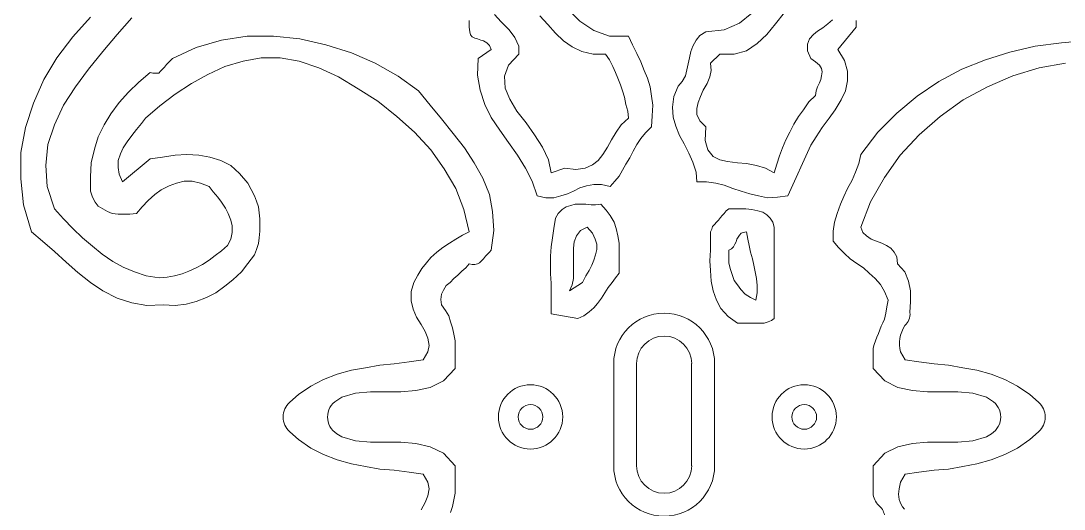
# Model space of a CAD drawing. Header units: millimetres. Extents: x -102 to 1947, y 0 to 1377.
# Drawn here: x 1636.8 to 1812, y 741.6 to 823.5 of the extents above; entities that cross this region are included whole.
import ezdxf

# ---------------------------------------------------------------- set-up
doc = ezdxf.new("R2010")
doc.units = ezdxf.units.MM
doc.layers.add('ceco.net 341', color=7, linetype='Continuous', lineweight=5)

# ---------------------------------------------------------------- blocks, each defined once
blk = doc.blocks.new('A$C00E300AF')
for p, q in [((-283.49, 993.76), (-279.74, 990.01)), ((-226.19, 989.35), (-222, 992.66)), ((-316.98, 988.03), (-316.98, 990.23)), ((-279.74, 990.01), (-275.11, 986.93)), ((-231.26, 987.15), (-226.19, 989.35)), ((-186.97, 990.23), (-186.97, 988.03)), ((-316.76, 986.49), (-316.98, 988.03)), ((-316.54, 985.38), (-316.76, 986.49)), ((-315.88, 984.72), (-316.54, 985.38)), ((-315, 984.28), (-315.88, 984.72)), ((-275.11, 986.93), (-269.82, 984.94)), ((-269.82, 984.94), (-263.43, 984.94)), ((-263.43, 984.94), (-262.11, 982.08)), ((-240.74, 983.62), (-239.41, 985.16)), ((-239.41, 985.16), (-237.43, 986.49)), ((-237.43, 986.49), (-231.26, 987.15)), ((-186.97, 988.03), (-193.14, 980.54)), ((-314.12, 984.06), (-315, 984.28)), ((-313.01, 983.62), (-314.12, 984.06)), ((-312.13, 983.4), (-313.01, 983.62)), ((-311.03, 982.74), (-312.13, 983.4)), ((-310.15, 981.86), (-311.03, 982.74)), ((-309.49, 980.54), (-310.15, 981.86)), ((-262.11, 982.08), (-260.57, 979.21)), ((-242.5, 979.87), (-241.84, 981.64)), ((-241.84, 981.64), (-240.74, 983.62)), ((-313.9, 977.45), (-309.49, 980.54)), ((-260.57, 979.21), (-259.25, 976.35)), ((-243.38, 975.69), (-242.94, 977.67)), ((-242.94, 977.67), (-242.5, 979.87)), ((-193.14, 980.54), (-190.93, 976.79)), ((-314.12, 971.94), (-313.9, 977.45)), ((-259.25, 976.35), (-258.14, 973.48)), ((-243.82, 973.7), (-243.38, 975.69)), ((-190.93, 976.79), (-189.83, 973.26)), ((-313.23, 966.87), (-314.12, 971.94)), ((-258.14, 973.48), (-257.04, 970.84)), ((-257.04, 970.84), (-256.16, 967.98)), ((-245.36, 969.74), (-244.26, 971.72)), ((-244.26, 971.72), (-243.82, 973.7)), ((-189.83, 973.26), (-189.83, 969.96)), ((-256.16, 967.98), (-255.72, 964.89)), ((-248.23, 964.67), (-246.69, 968.2)), ((-246.69, 968.2), (-245.36, 969.74)), ((-189.83, 969.96), (-190.49, 966.65)), ((-311.69, 962.03), (-313.23, 966.87)), ((-255.72, 964.89), (-255.28, 961.81)), ((-248.67, 961.14), (-248.23, 964.67)), ((-192.04, 963.57), (-194.02, 960.26)), ((-190.49, 966.65), (-192.04, 963.57)), ((-309.49, 957.62), (-311.69, 962.03)), ((-255.28, 961.81), (-255.5, 958.28)), ((-248.45, 957.84), (-248.67, 961.14)), ((-194.02, 960.26), (-196, 957.4)), ((-306.62, 953.43), (-309.49, 957.62)), ((-255.5, 958.28), (-255.72, 954.53)), ((-247.57, 954.75), (-248.45, 957.84)), ((-196, 957.4), (-198.43, 954.31)), ((-303.76, 949.24), (-306.62, 953.43)), ((-255.72, 954.53), (-257.7, 952.55)), ((-246.24, 951.67), (-247.57, 954.75)), ((-198.43, 954.31), (-200.41, 951.23)), ((-259.25, 950.57), (-260.57, 948.58)), ((-257.7, 952.55), (-259.25, 950.57)), ((-244.7, 948.8), (-246.24, 951.67)), ((-200.41, 951.23), (-202.17, 948.36)), ((-300.67, 945.06), (-303.76, 949.24)), ((-261.89, 946.38), (-262.99, 944.18)), ((-260.57, 948.58), (-261.89, 946.38)), ((-243.16, 945.72), (-244.7, 948.8)), ((-202.17, 948.36), (-209.88, 931.4)), ((-298.03, 940.65), (-300.67, 945.06)), ((-262.99, 944.18), (-264.31, 941.97)), ((-241.84, 942.63), (-243.16, 945.72)), ((-240.74, 939.33), (-241.84, 942.63)), ((-295.83, 936.24), (-298.03, 940.65)), ((-265.42, 939.99), (-266.52, 938.01)), ((-264.31, 941.97), (-265.42, 939.99)), ((-240.52, 936.02), (-240.74, 939.33)), ((-294.06, 931.4), (-295.83, 936.24)), ((-268.06, 936.24), (-269.6, 934.48)), ((-266.52, 938.01), (-268.06, 936.24)), ((-237.21, 936.02), (-240.52, 936.02)), ((-234.12, 935.58), (-237.21, 936.02)), ((-231.26, 934.92), (-234.12, 935.58)), ((-283.93, 932.06), (-286.13, 931.4)), ((-281.94, 932.94), (-283.93, 932.06)), ((-279.74, 934.04), (-281.94, 932.94)), ((-277.54, 934.7), (-279.74, 934.04)), ((-275.11, 935.14), (-277.54, 934.7)), ((-272.47, 935.14), (-275.11, 935.14)), ((-269.6, 934.48), (-272.47, 935.14)), ((-228.4, 933.82), (-231.26, 934.92)), ((-225.53, 932.94), (-228.4, 933.82)), ((-222.67, 932.06), (-225.53, 932.94)), ((-219.8, 931.4), (-222.67, 932.06)), ((-291.2, 930.73), (-294.06, 931.4)), ((-288.55, 930.73), (-291.2, 930.73)), ((-286.13, 931.4), (-288.55, 930.73)), ((-282.82, 928.09), (-281.28, 928.53)), ((-281.28, 928.53), (-279.52, 928.53)), ((-279.52, 928.53), (-277.76, 928.53)), ((-277.76, 928.53), (-275.99, 928.31)), ((-274.45, 928.31), (-272.69, 928.53)), ((-272.69, 928.53), (-270.93, 926.55)), ((-216.72, 930.73), (-219.8, 931.4)), ((-213.41, 930.95), (-216.72, 930.73)), ((-209.88, 931.4), (-213.41, 930.95)), ((-287.89, 923.9), (-287.01, 925.45)), ((-287.01, 925.45), (-285.69, 926.77)), ((-285.69, 926.77), (-284.37, 927.65)), ((-284.37, 927.65), (-282.82, 928.09)), ((-275.99, 928.31), (-274.45, 928.31)), ((-270.93, 926.55), (-269.6, 924.78)), ((-231.92, 924.78), (-231.26, 925.45)), ((-231.26, 925.45), (-230.6, 926.33)), ((-230.6, 926.33), (-229.72, 926.99)), ((-229.72, 926.99), (-227.95, 926.99)), ((-227.95, 926.99), (-225.97, 926.99)), ((-225.97, 926.99), (-223.99, 926.99)), ((-223.99, 926.99), (-222, 926.77)), ((-222, 926.77), (-220.02, 926.33)), ((-220.02, 926.33), (-218.26, 925.89)), ((-218.26, 925.89), (-216.94, 925)), ((-216.94, 925), (-215.83, 923.9)), ((-288.55, 920.38), (-287.89, 923.9)), ((-269.6, 924.78), (-268.28, 922.58)), ((-268.28, 922.58), (-267.62, 920.38)), ((-235.23, 921.04), (-234.57, 921.7)), ((-234.57, 921.7), (-233.9, 922.58)), ((-233.9, 922.58), (-233.24, 923.24)), ((-233.24, 923.24), (-232.58, 924.12)), ((-232.58, 924.12), (-231.92, 924.78)), ((-215.83, 923.9), (-214.95, 922.58)), ((-214.95, 922.58), (-214.51, 920.82)), ((-288.99, 917.29), (-288.55, 920.38)), ((-267.62, 920.38), (-266.96, 917.95)), ((-235.89, 919.28), (-235.45, 920.16)), ((-235.89, 916.19), (-235.89, 919.28)), ((-235.45, 920.16), (-235.23, 921.04)), ((-214.51, 920.82), (-214.51, 918.17)), ((-214.51, 918.17), (-214.51, 915.31)), ((-289.44, 914.21), (-288.99, 917.29)), ((-266.96, 917.95), (-266.52, 915.53)), ((-266.52, 915.53), (-266.52, 913.1)), ((-235.89, 913.1), (-235.89, 916.19)), ((-214.51, 915.31), (-214.51, 912.44)), ((-289.66, 911.12), (-289.44, 914.21)), ((-289.66, 908.04), (-289.66, 911.12)), ((-266.52, 913.1), (-266.52, 910.68)), ((-236.11, 909.58), (-235.89, 913.1)), ((-214.51, 912.44), (-214.51, 909.36)), ((-289.66, 905.17), (-289.66, 908.04)), ((-266.52, 910.68), (-266.52, 908.04)), ((-266.52, 908.04), (-266.52, 905.39)), ((-235.89, 906.27), (-236.11, 909.58)), ((-214.51, 909.36), (-214.51, 906.27)), ((-289.44, 902.09), (-289.66, 905.17)), ((-266.52, 905.39), (-267.84, 903.85)), ((-235.67, 902.75), (-235.89, 906.27)), ((-214.51, 906.27), (-214.51, 902.97)), ((-289.44, 898.78), (-289.44, 902.09)), ((-270.26, 900.54), (-271.37, 898.78)), ((-268.94, 902.31), (-270.26, 900.54)), ((-267.84, 903.85), (-268.94, 902.31)), ((-235.01, 899.44), (-235.67, 902.75)), ((-214.51, 902.97), (-214.51, 899.66)), ((-289.44, 895.26), (-289.44, 898.78)), ((-272.47, 897.02), (-273.79, 895.26)), ((-271.37, 898.78), (-272.47, 897.02)), ((-233.9, 896.36), (-235.01, 899.44)), ((-214.51, 899.66), (-214.51, 896.58)), ((-289.44, 891.73), (-289.44, 895.26)), ((-275.11, 893.71), (-276.65, 892.39)), ((-273.79, 895.26), (-275.11, 893.71)), ((-232.36, 893.49), (-233.9, 896.36)), ((-229.94, 890.85), (-232.36, 893.49)), ((-214.51, 896.58), (-214.51, 893.27)), ((-280.4, 890.19), (-289.44, 891.73)), ((-278.42, 891.07), (-280.4, 890.19)), ((-276.65, 892.39), (-278.42, 891.07)), ((-226.85, 888.64), (-229.94, 890.85)), ((-214.51, 890.19), (-215.39, 889.53)), ((-214.51, 893.27), (-214.51, 890.19)), ((-225.53, 888.64), (-226.85, 888.64)), ((-224.21, 888.64), (-225.53, 888.64)), ((-222.89, 888.64), (-224.21, 888.64)), ((-221.56, 888.64), (-222.89, 888.64)), ((-220.24, 888.64), (-221.56, 888.64)), ((-218.92, 888.64), (-220.24, 888.64)), ((-217.82, 888.64), (-218.92, 888.64)), ((-216.5, 889.09), (-217.82, 888.64)), ((-215.39, 889.53), (-216.5, 889.09)), ((-268.4, 840.74), (-268.4, 875.03)), ((-260.7, 840.74), (-260.7, 875.03)), ((-242.21, 840.74), (-242.21, 875.03)), ((-234.5, 840.74), (-234.5, 875.03))]:
    blk.add_line(p, q)
for centre, radius in [((-296.33, 857.13), 10.8), ((-204.4, 857.13), 10.8), ((-296.33, 857.13), 4.15), ((-204.4, 857.13), 4.15)]:
    blk.add_circle(centre, radius)
for centre, radius, start, end in [((-251.45, 875.03), 16.95, 0, 180), ((-62.92, 839.4), 125.24, 156.1864, 160.953), ((-173.81, 891.6), 4.94, 309.8069, 6.6831), ((-161.1, 881.75), 11.3, 147.6496, 194.3707), ((-251.45, 875.03), 9.25, 0, 180), ((-251.45, 840.74), 16.95, 180, 0), ((-251.45, 840.74), 9.25, 180, 0), ((-174.33, 832.18), 7, 185.7417, 222.5418), ((-165.48, 831.13), 7.25, 164.8461, 223.1873), ((-182.24, 823.52), 4.79, 8.2912, 55.0538)]:
    blk.add_arc(centre, radius, start, end)
at = {"layer": 'ceco.net 341'}
for p, q in [((-306.18, 989.79), (-308.39, 992.22)), ((-293.18, 991.77), (-290.54, 988.91)), ((-214.07, 989.13), (-210.99, 992.88)), ((-444.13, 991.33), (-450.08, 984.72)), ((-435.1, 985.6), (-430.25, 991.11)), ((-303.54, 987.15), (-306.18, 989.79)), ((-290.54, 988.91), (-287.89, 986.04)), ((-216.94, 985.6), (-214.07, 989.13)), ((-196.44, 989.13), (-198.21, 987.81)), ((-194.9, 990.45), (-196.44, 989.13)), ((-450.08, 984.72), (-455.37, 977.67)), ((-439.94, 979.87), (-435.1, 985.6)), ((-391.46, 984.94), (-400.06, 983.62)), ((-382.65, 984.94), (-391.46, 984.94)), ((-373.83, 984.06), (-382.65, 984.94)), ((-301.56, 984.5), (-303.54, 987.15)), ((-287.89, 986.04), (-285.25, 983.4)), ((-220.24, 982.52), (-216.94, 985.6)), ((-201.29, 985.6), (-202.61, 984.06)), ((-199.97, 986.71), (-201.29, 985.6)), ((-198.21, 987.81), (-199.97, 986.71)), ((-408.65, 981.2), (-416.58, 977.45)), ((-400.06, 983.62), (-408.65, 981.2)), ((-365.02, 982.08), (-373.83, 984.06)), ((-356.43, 979.43), (-365.02, 982.08)), ((-300.23, 981.64), (-301.56, 984.5)), ((-300.23, 978.99), (-300.23, 981.64)), ((-285.25, 983.4), (-282.38, 981.42)), ((-282.38, 981.42), (-279.08, 979.87)), ((-223.77, 980.1), (-220.24, 982.52)), ((-202.61, 984.06), (-203.27, 982.3)), ((-203.27, 982.3), (-203.27, 980.1)), ((-126.81, 981.64), (-135.4, 979.65)), ((-117.99, 982.74), (-126.81, 981.64)), ((-108.96, 983.62), (-117.99, 982.74)), ((-455.37, 977.67), (-459.78, 970.4)), ((-444.79, 973.92), (-439.94, 979.87)), ((-392.79, 976.57), (-386.84, 977.67)), ((-386.84, 977.67), (-380.45, 977.67)), ((-380.45, 977.67), (-374.05, 976.57)), ((-348.49, 975.91), (-356.43, 979.43)), ((-303.76, 975.25), (-300.23, 978.99)), ((-279.08, 979.87), (-275.33, 978.99)), ((-275.33, 978.99), (-271.15, 978.99)), ((-271.15, 978.99), (-269.82, 977.01)), ((-235.89, 975.91), (-232.8, 978.99)), ((-232.8, 978.99), (-227.95, 978.99)), ((-227.95, 978.99), (-223.77, 980.1)), ((-203.27, 980.1), (-202.17, 977.45)), ((-135.4, 979.65), (-143.56, 977.01)), ((-419.23, 974.59), (-419.89, 973.92)), ((-418.57, 975.47), (-419.23, 974.59)), ((-417.91, 976.13), (-418.57, 975.47)), ((-417.25, 976.79), (-417.91, 976.13)), ((-416.58, 977.45), (-417.25, 976.79)), ((-404.69, 972.16), (-398.96, 974.81)), ((-398.96, 974.81), (-392.79, 976.57)), ((-374.05, 976.57), (-367.44, 974.37)), ((-367.44, 974.37), (-360.83, 971.28)), ((-340.78, 971.5), (-348.49, 975.91)), ((-305.08, 971.5), (-303.76, 975.25)), ((-269.82, 977.01), (-268.72, 974.81)), ((-268.72, 974.81), (-267.84, 972.82)), ((-235.67, 973.48), (-235.89, 975.91)), ((-202.17, 977.45), (-200.63, 976.35)), ((-200.63, 976.35), (-199.31, 975.25)), ((-199.31, 975.25), (-198.65, 974.15)), ((-198.65, 974.15), (-198.43, 973.04)), ((-143.56, 977.01), (-151.49, 973.92)), ((-134.3, 971.72), (-125.49, 974.37)), ((-125.49, 974.37), (-116.67, 975.91)), ((-449.2, 967.98), (-444.79, 973.92)), ((-424.08, 972.82), (-427.82, 969.52)), ((-423.2, 972.6), (-424.08, 972.82)), ((-422.09, 972.6), (-423.2, 972.6)), ((-421.21, 972.6), (-422.09, 972.6)), ((-420.55, 973.26), (-421.21, 972.6)), ((-419.89, 973.92), (-420.55, 973.26)), ((-410.19, 969.08), (-404.69, 972.16)), ((-360.83, 971.28), (-354.22, 967.31)), ((-333.95, 966.65), (-340.78, 971.5)), ((-304.86, 967.53), (-305.08, 971.5)), ((-267.84, 972.82), (-266.96, 970.84)), ((-266.96, 970.84), (-266.08, 968.64)), ((-236.99, 969.08), (-236.11, 971.28)), ((-236.11, 971.28), (-235.67, 973.48)), ((-198.65, 971.72), (-198.87, 970.4)), ((-198.43, 973.04), (-198.65, 971.72)), ((-151.49, 973.92), (-159.2, 969.74)), ((-142.89, 967.98), (-134.3, 971.72)), ((-459.78, 970.4), (-463.3, 962.47)), ((-453.16, 961.81), (-449.2, 967.98)), ((-427.82, 969.52), (-431.35, 966.21)), ((-415.7, 965.55), (-410.19, 969.08)), ((-354.22, 967.31), (-347.61, 963.13)), ((-303.32, 963.79), (-304.86, 967.53)), ((-266.08, 968.64), (-265.42, 966.65)), ((-238.31, 966.87), (-236.99, 969.08)), ((-199.97, 967.98), (-200.41, 966.65)), ((-199.31, 969.3), (-199.97, 967.98)), ((-198.87, 970.4), (-199.31, 969.3)), ((-159.2, 969.74), (-166.47, 964.89)), ((-151.05, 963.57), (-142.89, 967.98)), ((-431.35, 966.21), (-434.43, 962.69)), ((-420.77, 961.58), (-415.7, 965.55)), ((-329.98, 961.81), (-333.95, 966.65)), ((-300.89, 959.82), (-303.32, 963.79)), ((-265.42, 966.65), (-264.76, 964.45)), ((-264.76, 964.45), (-264.31, 962.03)), ((-240.07, 962.69), (-239.19, 964.67)), ((-239.19, 964.67), (-238.31, 966.87)), ((-200.63, 965.11), (-202.83, 962.91)), ((-200.41, 966.65), (-200.63, 965.11)), ((-166.47, 964.89), (-173.3, 959.16)), ((-158.76, 958.06), (-151.05, 963.57)), ((-463.3, 962.47), (-465.95, 954.31)), ((-456.25, 955.19), (-453.16, 961.81)), ((-434.43, 962.69), (-437.3, 958.94)), ((-425.62, 957.4), (-420.77, 961.58)), ((-347.61, 963.13), (-341.22, 958.06)), ((-326.24, 957.18), (-329.98, 961.81)), ((-264.31, 962.03), (-263.65, 959.82)), ((-240.52, 960.7), (-240.07, 962.69)), ((-240.52, 958.72), (-240.52, 960.7)), ((-204.6, 960.26), (-206.36, 958.06)), ((-202.83, 962.91), (-204.6, 960.26)), ((-437.3, 958.94), (-439.5, 955.19)), ((-426.94, 955.63), (-425.62, 957.4)), ((-341.22, 958.06), (-335.27, 952.77)), ((-322.27, 952.33), (-326.24, 957.18)), ((-297.81, 955.86), (-300.89, 959.82)), ((-263.43, 957.4), (-265.86, 955.19)), ((-263.65, 959.82), (-263.43, 957.4)), ((-239.41, 956.52), (-240.52, 958.72)), ((-206.36, 958.06), (-207.9, 955.41)), ((-173.3, 959.16), (-179.7, 952.77)), ((-165.81, 951.89), (-158.76, 958.06)), ((-465.95, 954.31), (-467.49, 945.94)), ((-458.45, 948.58), (-456.25, 955.19)), ((-439.5, 955.19), (-441.49, 951.23)), ((-430.25, 951.67), (-428.7, 953.65)), ((-428.7, 953.65), (-426.94, 955.63)), ((-294.94, 951.89), (-297.81, 955.86)), ((-265.86, 955.19), (-267.62, 952.77)), ((-237.43, 954.53), (-239.41, 956.52)), ((-237.65, 949.91), (-237.43, 954.53)), ((-207.9, 955.41), (-209.22, 952.77)), ((-441.49, 951.23), (-442.81, 947.04)), ((-431.79, 949.46), (-430.25, 951.67)), ((-335.27, 952.77), (-329.76, 946.82)), ((-318.52, 947.48), (-322.27, 952.33)), ((-292.3, 947.7), (-294.94, 951.89)), ((-269.16, 950.13), (-270.48, 947.7)), ((-267.62, 952.77), (-269.16, 950.13)), ((-236.77, 946.82), (-237.65, 949.91)), ((-210.55, 950.13), (-211.65, 947.48)), ((-209.22, 952.77), (-210.55, 950.13)), ((-179.7, 952.77), (-185.42, 945.28)), ((-172.2, 945.06), (-165.81, 951.89)), ((-459.11, 941.53), (-458.45, 948.58)), ((-442.81, 947.04), (-443.91, 942.41)), ((-433.99, 945.5), (-433.11, 947.48)), ((-433.11, 947.48), (-431.79, 949.46)), ((-329.76, 946.82), (-325.35, 940.43)), ((-315.22, 942.41), (-318.52, 947.48)), ((-290.32, 943.51), (-292.3, 947.7)), ((-270.48, 947.7), (-272.03, 945.28)), ((-235.01, 944.62), (-236.77, 946.82)), ((-211.65, 947.48), (-212.75, 944.84)), ((-467.49, 945.94), (-467.49, 937.12)), ((-434.87, 943.29), (-433.99, 945.5)), ((-434.87, 940.87), (-434.87, 943.29)), ((-424.08, 943.74), (-433.33, 936.02)), ((-419.89, 944.4), (-424.08, 943.74)), ((-415.7, 945.06), (-419.89, 944.4)), ((-411.74, 945.28), (-415.7, 945.06)), ((-407.77, 945.06), (-411.74, 945.28)), ((-404.02, 944.4), (-407.77, 945.06)), ((-400.28, 943.29), (-404.02, 944.4)), ((-396.97, 941.53), (-400.28, 943.29)), ((-289.44, 939.11), (-290.32, 943.51)), ((-273.57, 943.29), (-275.55, 941.75)), ((-272.03, 945.28), (-273.57, 943.29)), ((-232.8, 943.51), (-235.01, 944.62)), ((-230.16, 942.85), (-232.8, 943.51)), ((-226.85, 942.41), (-230.16, 942.85)), ((-212.75, 944.84), (-213.63, 941.97)), ((-185.42, 945.28), (-186.09, 942.19)), ((-177.49, 937.57), (-172.2, 945.06)), ((-458.67, 934.48), (-459.11, 941.53)), ((-443.91, 942.41), (-444.13, 937.79)), ((-434.43, 938.67), (-434.87, 940.87)), ((-394.11, 938.89), (-396.97, 941.53)), ((-325.35, 940.43), (-321.39, 933.82)), ((-312.35, 937.34), (-315.22, 942.41)), ((-284.81, 940.65), (-289.44, 939.11)), ((-281.06, 940.21), (-284.81, 940.65)), ((-277.98, 940.65), (-281.06, 940.21)), ((-275.55, 941.75), (-277.98, 940.65)), ((-223.77, 942.19), (-226.85, 942.41)), ((-220.46, 941.53), (-223.77, 942.19)), ((-217.38, 940.65), (-220.46, 941.53)), ((-214.51, 939.11), (-217.38, 940.65)), ((-213.63, 941.97), (-214.51, 939.11)), ((-187.19, 939.33), (-188.29, 936.68)), ((-186.09, 942.19), (-187.19, 939.33)), ((-467.49, 937.12), (-466.61, 928.31)), ((-444.13, 937.79), (-444.13, 932.94)), ((-433.33, 936.02), (-434.43, 938.67)), ((-417.69, 934.7), (-415.26, 935.58)), ((-415.26, 935.58), (-412.62, 936.24)), ((-412.62, 936.24), (-409.97, 936.24)), ((-409.97, 936.24), (-407.11, 935.58)), ((-407.11, 935.58), (-404.24, 934.48)), ((-391.24, 935.58), (-394.11, 938.89)), ((-389.04, 931.4), (-391.24, 935.58)), ((-310.15, 931.84), (-312.35, 937.34)), ((-188.29, 936.68), (-189.83, 933.82)), ((-182.12, 929.41), (-177.49, 937.57)), ((-456.25, 926.99), (-458.67, 934.48)), ((-444.13, 932.94), (-443.47, 930.95)), ((-422.53, 931.84), (-420.33, 933.38)), ((-420.33, 933.38), (-417.69, 934.7)), ((-404.24, 934.48), (-402.92, 932.72)), ((-402.92, 932.72), (-401.38, 930.95)), ((-321.39, 933.82), (-318.74, 926.77)), ((-189.83, 933.82), (-191.15, 931.17)), ((-443.47, 930.95), (-442.59, 929.19)), ((-442.59, 929.19), (-441.49, 927.87)), ((-426.72, 927.65), (-424.74, 929.85)), ((-424.74, 929.85), (-422.53, 931.84)), ((-401.38, 930.95), (-400.06, 929.19)), ((-400.06, 929.19), (-398.74, 927.21)), ((-388.38, 929.63), (-389.04, 931.4)), ((-387.72, 927.65), (-388.38, 929.63)), ((-309.05, 926.11), (-310.15, 931.84)), ((-192.26, 928.53), (-193.36, 925.45)), ((-191.15, 931.17), (-192.26, 928.53)), ((-185.42, 920.82), (-182.12, 929.41)), ((-466.61, 928.31), (-463.96, 919.28)), ((-453.16, 923.68), (-456.25, 926.99)), ((-441.49, 927.87), (-439.94, 926.99)), ((-439.94, 926.99), (-438.4, 926.11)), ((-438.4, 926.11), (-436.86, 925.45)), ((-436.86, 925.45), (-434.87, 925.22)), ((-434.87, 925.22), (-432.89, 925.22)), ((-432.89, 925.22), (-430.91, 925.22)), ((-430.91, 925.22), (-428.7, 925.45)), ((-428.7, 925.45), (-426.72, 927.65)), ((-398.74, 927.21), (-397.85, 925.45)), ((-397.85, 925.45), (-396.97, 923.24)), ((-387.5, 925.67), (-387.72, 927.65)), ((-387.28, 923.68), (-387.5, 925.67)), ((-318.74, 926.77), (-316.98, 919.28)), ((-308.61, 919.72), (-309.05, 926.11)), ((-193.36, 925.45), (-194.24, 922.58)), ((-450.08, 920.38), (-453.16, 923.68)), ((-396.97, 923.24), (-396.53, 921.26)), ((-387.28, 921.48), (-387.28, 923.68)), ((-194.24, 922.58), (-194.68, 919.5)), ((-463.96, 919.28), (-460.22, 916.19)), ((-446.77, 917.29), (-450.08, 920.38)), ((-396.53, 919.05), (-396.97, 916.85)), ((-396.53, 921.26), (-396.53, 919.05)), ((-387.5, 917.29), (-387.28, 919.5)), ((-387.28, 919.5), (-387.28, 921.48)), ((-319.18, 918.17), (-321.39, 916.85)), ((-316.98, 919.28), (-319.18, 918.17)), ((-309.49, 913.1), (-308.61, 919.72)), ((-280.84, 917.95), (-279.52, 919.72)), ((-279.52, 919.72), (-277.32, 920.82)), ((-277.32, 920.82), (-275.55, 918.83)), ((-275.55, 918.83), (-274.67, 916.85)), ((-226.63, 917.51), (-226.19, 918.17)), ((-226.19, 918.17), (-225.53, 918.83)), ((-225.53, 918.83), (-224.87, 919.05)), ((-224.87, 919.05), (-223.77, 919.28)), ((-223.77, 919.28), (-223.33, 916.85)), ((-194.68, 919.5), (-194.68, 916.19)), ((-184.76, 919.05), (-185.42, 920.82)), ((-183.44, 917.95), (-184.76, 919.05)), ((-460.22, 916.19), (-456.25, 912.66)), ((-443.47, 914.43), (-446.77, 917.29)), ((-398.07, 914.65), (-400.06, 912.88)), ((-396.97, 916.85), (-398.07, 914.65)), ((-388.38, 913.33), (-387.72, 915.31)), ((-387.72, 915.31), (-387.5, 917.29)), ((-323.59, 915.53), (-325.8, 913.99)), ((-321.39, 916.85), (-323.59, 915.53)), ((-281.94, 913.77), (-281.72, 915.97)), ((-281.72, 915.97), (-280.84, 917.95)), ((-274.67, 916.85), (-274.01, 915.09)), ((-274.01, 915.09), (-274.01, 913.33)), ((-228.17, 914.21), (-227.73, 915.09)), ((-227.73, 915.09), (-227.29, 915.97)), ((-227.29, 915.97), (-227.07, 916.85)), ((-227.07, 916.85), (-226.63, 917.51)), ((-223.33, 916.85), (-222.89, 914.65)), ((-222.89, 914.65), (-222.45, 912.44)), ((-194.68, 916.19), (-192.92, 913.99)), ((-181.9, 916.85), (-183.44, 917.95)), ((-180.14, 916.19), (-181.9, 916.85)), ((-178.37, 915.53), (-180.14, 916.19)), ((-176.83, 914.65), (-178.37, 915.53)), ((-175.29, 913.77), (-176.83, 914.65)), ((-456.25, 912.66), (-452.28, 909.14)), ((-440.16, 911.78), (-443.47, 914.43)), ((-436.64, 909.36), (-440.16, 911.78)), ((-402.26, 911.34), (-404.24, 909.8)), ((-400.06, 912.88), (-402.26, 911.34)), ((-391.24, 908.7), (-389.04, 911.56)), ((-389.04, 911.56), (-388.38, 913.33)), ((-327.78, 912.44), (-329.76, 910.68)), ((-325.8, 913.99), (-327.78, 912.44)), ((-312.13, 910.24), (-311.47, 911.12)), ((-311.47, 911.12), (-310.81, 911.78)), ((-310.81, 911.78), (-310.15, 912.44)), ((-310.15, 912.44), (-309.49, 913.1)), ((-281.94, 911.34), (-281.94, 913.77)), ((-281.94, 908.7), (-281.94, 911.34)), ((-274.45, 911.56), (-275.11, 909.8)), ((-274.01, 913.33), (-274.45, 911.56)), ((-229.72, 913.1), (-228.84, 913.55)), ((-229.72, 911.12), (-229.72, 913.1)), ((-229.72, 908.92), (-229.72, 911.12)), ((-228.84, 913.55), (-228.17, 914.21)), ((-222.45, 912.44), (-221.78, 910.24)), ((-192.92, 913.99), (-190.93, 912)), ((-190.93, 912), (-188.95, 910.24)), ((-174.19, 912.44), (-175.29, 913.77)), ((-173.3, 910.9), (-174.19, 912.44)), ((-452.28, 909.14), (-448.32, 905.61)), ((-433.11, 907.38), (-436.64, 909.36)), ((-406.45, 908.26), (-408.65, 907.16)), ((-404.24, 909.8), (-406.45, 908.26)), ((-393.45, 905.83), (-391.24, 908.7)), ((-331.3, 908.92), (-332.85, 906.93)), ((-329.76, 910.68), (-331.3, 908.92)), ((-318.08, 907.16), (-316.98, 908.48)), ((-316.98, 908.48), (-315.88, 908.26)), ((-315.88, 908.26), (-315, 908.26)), ((-315, 908.26), (-314.12, 908.48)), ((-314.12, 908.48), (-313.46, 908.92)), ((-313.46, 908.92), (-312.79, 909.58)), ((-312.79, 909.58), (-312.13, 910.24)), ((-281.94, 906.05), (-281.94, 908.7)), ((-275.77, 908.04), (-276.65, 906.27)), ((-275.11, 909.8), (-275.77, 908.04)), ((-229.28, 906.93), (-229.72, 908.92)), ((-221.78, 910.24), (-221.34, 908.04)), ((-221.34, 908.04), (-220.9, 905.83)), ((-188.95, 910.24), (-186.75, 908.7)), ((-186.75, 908.7), (-184.54, 907.16)), ((-173.08, 908.48), (-173.3, 910.9)), ((-170.66, 905.83), (-173.08, 908.48)), ((-448.32, 905.61), (-444.13, 902.31)), ((-429.37, 905.83), (-433.11, 907.38)), ((-425.4, 904.51), (-429.37, 905.83)), ((-420.99, 903.85), (-425.4, 904.51)), ((-418.35, 904.07), (-420.99, 903.85)), ((-415.92, 904.51), (-418.35, 904.07)), ((-413.28, 905.17), (-415.92, 904.51)), ((-411.08, 906.05), (-413.28, 905.17)), ((-408.65, 907.16), (-411.08, 906.05)), ((-396.31, 903.19), (-393.45, 905.83)), ((-334.17, 904.73), (-335.49, 902.31)), ((-332.85, 906.93), (-334.17, 904.73)), ((-322.05, 903.63), (-320.73, 904.73)), ((-320.73, 904.73), (-319.4, 906.05)), ((-319.4, 906.05), (-318.08, 907.16)), ((-281.94, 903.63), (-281.94, 906.05)), ((-277.76, 904.51), (-278.86, 902.31)), ((-276.65, 906.27), (-277.76, 904.51)), ((-228.62, 904.95), (-229.28, 906.93)), ((-227.95, 902.97), (-228.62, 904.95)), ((-220.9, 905.83), (-220.46, 903.63)), ((-184.54, 907.16), (-182.56, 905.39)), ((-182.56, 905.39), (-180.58, 903.63)), ((-169.34, 902.75), (-170.66, 905.83)), ((-444.13, 902.31), (-439.94, 899.44)), ((-402.04, 898.78), (-398.96, 900.99)), ((-398.96, 900.99), (-396.31, 903.19)), ((-335.49, 902.31), (-336.37, 899.22)), ((-325.58, 899.66), (-324.69, 901.21)), ((-324.69, 901.21), (-323.37, 902.31)), ((-323.37, 902.31), (-322.05, 903.63)), ((-278.86, 902.31), (-283.27, 899.44)), ((-283.27, 899.44), (-282.38, 901.43)), ((-282.38, 901.43), (-281.94, 903.63)), ((-226.85, 901.43), (-227.95, 902.97)), ((-225.75, 899.88), (-226.85, 901.43)), ((-220.46, 903.63), (-220.24, 901.21)), ((-220.24, 901.21), (-220.24, 898.78)), ((-180.58, 903.63), (-178.81, 901.65)), ((-178.81, 901.65), (-177.49, 899.22)), ((-168.68, 899.44), (-169.34, 902.75)), ((-439.94, 899.44), (-435.1, 897.02)), ((-435.1, 897.02), (-430.25, 895.48)), ((-408.65, 895.92), (-405.13, 897.24)), ((-405.13, 897.24), (-402.04, 898.78)), ((-336.37, 899.22), (-336.37, 896.14)), ((-326.46, 896.58), (-326.24, 898.34)), ((-326.24, 898.34), (-325.58, 899.66)), ((-224.21, 898.34), (-225.75, 899.88)), ((-222.45, 897.24), (-224.21, 898.34)), ((-220.68, 896.36), (-222.45, 897.24)), ((-220.24, 898.78), (-220.68, 896.36)), ((-177.49, 899.22), (-176.17, 896.36)), ((-168.68, 895.92), (-168.68, 899.44)), ((-430.25, 895.48), (-425.18, 894.59)), ((-425.18, 894.59), (-419.67, 894.81)), ((-419.67, 894.81), (-415.7, 894.59)), ((-415.7, 894.59), (-411.96, 895.04)), ((-411.96, 895.04), (-408.65, 895.92)), ((-336.37, 896.14), (-335.71, 893.27)), ((-326.24, 894.81), (-326.46, 896.58)), ((-324.91, 892.83), (-326.24, 894.81)), ((-176.61, 894.15), (-177.05, 891.95)), ((-176.17, 896.36), (-176.61, 894.15)), ((-168.9, 892.17), (-168.68, 895.92)), ((-335.71, 893.27), (-334.61, 890.63)), ((-334.61, 890.63), (-333.07, 888.2)), ((-323.81, 891.07), (-324.91, 892.83)), ((-323.15, 889.09), (-323.81, 891.07)), ((-177.05, 891.95), (-177.49, 889.97)), ((-333.07, 888.2), (-331.75, 885.78)), ((-322.49, 887.1), (-323.15, 889.09)), ((-322.05, 884.9), (-322.49, 887.1)), ((-331.75, 885.78), (-330.86, 883.58)), ((-330.86, 883.58), (-330.42, 881.15)), ((-321.61, 882.69), (-322.05, 884.9)), ((-330.42, 881.15), (-330.86, 878.95)), ((-321.61, 880.27), (-321.61, 882.69)), ((-321.61, 878.07), (-321.61, 880.27)), ((-181.3, 878.07), (-181.3, 880.27)), ((-332.41, 876.3), (-337.03, 875.64)), ((-330.86, 878.95), (-332.41, 876.3)), ((-321.61, 875.64), (-321.61, 878.07)), ((-181.3, 875.64), (-181.3, 878.07)), ((-172.04, 878.95), (-170.5, 876.3)), ((-170.5, 876.3), (-165.87, 875.64)), ((-356.43, 872.78), (-361.27, 871.46)), ((-351.8, 873.66), (-356.43, 872.78)), ((-346.95, 874.54), (-351.8, 873.66)), ((-342.1, 874.98), (-346.95, 874.54)), ((-337.03, 875.64), (-342.1, 874.98)), ((-325.58, 869.25), (-321.61, 873.44)), ((-321.61, 873.44), (-321.61, 875.64)), ((-181.3, 873.44), (-181.3, 875.64)), ((-177.33, 869.25), (-181.3, 873.44)), ((-165.87, 875.64), (-160.8, 874.98)), ((-160.8, 874.98), (-155.96, 874.54)), ((-155.96, 874.54), (-151.11, 873.66)), ((-151.11, 873.66), (-146.48, 872.78)), ((-146.48, 872.78), (-141.63, 871.46)), ((-365.9, 869.69), (-370.09, 867.49)), ((-361.27, 871.46), (-365.9, 869.69)), ((-329.98, 867.05), (-325.58, 869.25)), ((-172.92, 867.05), (-177.33, 869.25)), ((-141.63, 871.46), (-137, 869.69)), ((-137, 869.69), (-132.82, 867.49)), ((-370.09, 867.49), (-374.28, 864.63)), ((-355.1, 865.07), (-350.04, 865.51)), ((-350.04, 865.51), (-344.97, 865.51)), ((-344.97, 865.51), (-339.9, 865.51)), ((-339.9, 865.51), (-334.83, 865.95)), ((-334.83, 865.95), (-329.98, 867.05)), ((-168.08, 865.95), (-172.92, 867.05)), ((-163.01, 865.51), (-168.08, 865.95)), ((-157.94, 865.51), (-163.01, 865.51)), ((-152.87, 865.51), (-157.94, 865.51)), ((-147.8, 865.07), (-152.87, 865.51)), ((-132.82, 867.49), (-128.63, 864.63)), ((-374.28, 864.63), (-377.2, 862.03)), ((-361.42, 862.68), (-359.73, 863.74)), ((-359.73, 863.74), (-355.1, 865.07)), ((-143.17, 863.74), (-147.8, 865.07)), ((-141.49, 862.68), (-143.17, 863.74)), ((-128.63, 864.63), (-125.71, 862.03)), ((-374.28, 849.55), (-377.2, 852.15)), ((-361.42, 851.5), (-359.73, 850.43)), ((-141.49, 851.5), (-143.17, 850.43)), ((-128.63, 849.55), (-125.71, 852.15)), ((-370.09, 846.69), (-374.28, 849.55)), ((-359.73, 850.43), (-355.1, 849.11)), ((-355.1, 849.11), (-350.04, 848.67)), ((-350.04, 848.67), (-344.97, 848.67)), ((-344.97, 848.67), (-339.9, 848.67)), ((-339.9, 848.67), (-334.83, 848.23)), ((-334.83, 848.23), (-329.98, 847.13)), ((-168.08, 848.23), (-172.92, 847.13)), ((-163.01, 848.67), (-168.08, 848.23)), ((-157.94, 848.67), (-163.01, 848.67)), ((-152.87, 848.67), (-157.94, 848.67)), ((-147.8, 849.11), (-152.87, 848.67)), ((-143.17, 850.43), (-147.8, 849.11)), ((-132.82, 846.69), (-128.63, 849.55)), ((-365.9, 844.48), (-370.09, 846.69)), ((-361.27, 842.72), (-365.9, 844.48)), ((-329.98, 847.13), (-325.58, 844.92)), ((-325.58, 844.92), (-321.61, 840.74)), ((-177.33, 844.92), (-181.3, 840.74)), ((-172.92, 847.13), (-177.33, 844.92)), ((-141.63, 842.72), (-137, 844.48)), ((-137, 844.48), (-132.82, 846.69)), ((-356.43, 841.4), (-361.27, 842.72)), ((-351.8, 840.52), (-356.43, 841.4)), ((-151.11, 840.52), (-146.48, 841.4)), ((-146.48, 841.4), (-141.63, 842.72)), ((-346.95, 839.64), (-351.8, 840.52)), ((-342.1, 839.2), (-346.95, 839.64)), ((-337.03, 838.53), (-342.1, 839.2)), ((-332.41, 837.87), (-337.03, 838.53)), ((-330.86, 835.23), (-332.41, 837.87)), ((-321.61, 840.74), (-321.61, 838.53)), ((-321.61, 838.53), (-321.61, 836.11)), ((-181.3, 840.74), (-181.3, 838.53)), ((-181.3, 838.53), (-181.3, 836.11)), ((-172.04, 835.23), (-170.5, 837.87)), ((-170.5, 837.87), (-165.87, 838.53)), ((-165.87, 838.53), (-160.8, 839.2)), ((-160.8, 839.2), (-155.96, 839.64)), ((-155.96, 839.64), (-151.11, 840.52)), ((-330.42, 833.02), (-330.86, 835.23)), ((-321.61, 836.11), (-321.61, 833.91)), ((-321.61, 833.91), (-321.61, 831.48)), ((-181.3, 836.11), (-181.3, 833.91)), ((-181.3, 833.91), (-181.3, 831.48)), ((-172.48, 833.02), (-172.04, 835.23)), ((-331.75, 828.4), (-330.86, 830.6)), ((-330.86, 830.6), (-330.42, 833.02)), ((-321.61, 831.48), (-322.05, 829.28)), ((-333.07, 825.97), (-331.75, 828.4)), ((-322.49, 827.08), (-323.15, 825.09)), ((-322.05, 829.28), (-322.49, 827.08))]:
    blk.add_line(p, q, dxfattribs=at)
for centre, start, end in [((-372.8, 857.09), 131.6335, 228.3665), ((-357.89, 857.09), 122.2756, 237.7244), ((-145.02, 857.09), 302.2756, 57.7244), ((-130.1, 857.09), 311.6335, 48.3665)]:
    blk.add_arc(centre, 6.61, start, end, dxfattribs=at)
blk = doc.blocks.new('w341a')
at = {"layer": 'ceco.net 341', "xscale": 0.5, "yscale": 0.5, "zscale": 0.5}
blk.add_blockref('A$C00E300AF', (1870.52, 328.47), dxfattribs=at)

msp = doc.modelspace()

# ---------------------------------------------------------------- block references
msp.add_blockref('w341a', (0, 0))

doc.saveas('drawing.dxf')
